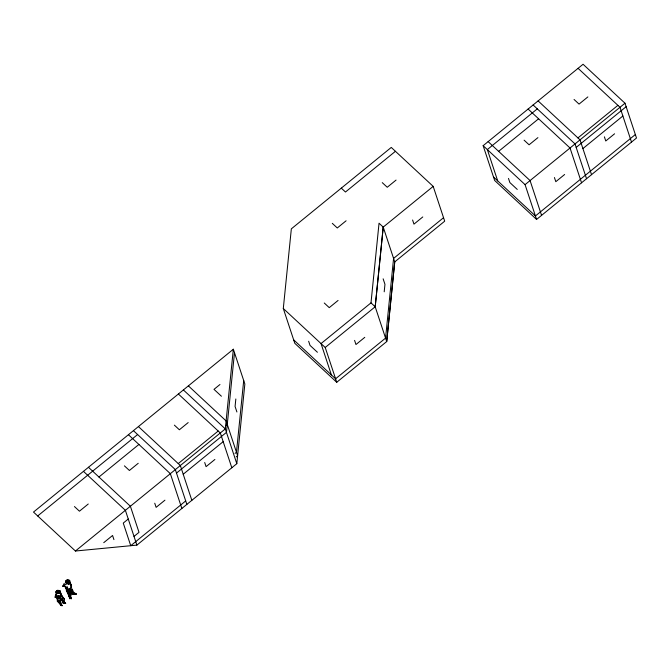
<?xml version="1.0" encoding="UTF-8"?>
<svg xmlns="http://www.w3.org/2000/svg" width="670" height="670" viewBox="0 0 670 670"><rect width="100%" height="100%" fill="white"/><g stroke="black" fill="none" stroke-linecap="round" stroke-linejoin="round"><path stroke-width="1" d="M60.233 600.672L62.042 605.739L60.752 605.278L60.057 602.137L59.127 601.208L58.257 601.024L57.427 601.727L56.992 597.883L55.535 594.901L56.942 593.084L56.515 590.672L58.005 590.186L59.22 591.216L59.136 593.578L55.953 592.783L56.272 591.342L56.69 591.694M66.422 580.513L68.248 579.776L69.688 580.354L71.405 586.082L71.229 587.138L68.641 589.809L68.625 591.953L69.864 593.327L68.399 594.215L69.956 598.88L65.911 588.327M71.179 593.871L71.221 590.697L70.358 589.131L72.854 590.278L73.03 594.114L71.179 593.871L70.476 589.692M58.282 593.176L59.136 593.578L59.22 591.216L57.771 590.739M72.075 589.759L70.124 582.498M69.538 582.406L69.462 580.915L67.779 580.329L65.786 581.116L65.601 582.632L67.653 583.578L69.538 582.406L67.653 583.578L65.601 582.632M60.652 594.181L60.928 596.442L60.015 597.933L58.717 595.722L56.473 595.999L55.091 597.213L56.984 597.397L55.727 596.35L55.535 594.901L56.992 597.883L55.091 597.213L55.535 594.901L56.942 593.084L55.895 597.598L58.24 597.74L60.928 596.442L61.799 595.605L61.121 594.089L60.652 594.181L64.496 599.114L64.287 601.945L65.643 603.528L64.287 601.945L63.642 602.883L65.643 603.528L63.039 603.034L62.427 599.097L63.039 603.034L64.613 602.941L63.047 602.137L62.235 600.119M68.734 596.292L70.492 596.2L70.869 595.236L70.157 594.801L71.372 598.871L70.492 596.2L68.399 594.215L66.807 590.412L68.122 589.064L64.588 586.158L64.697 585.027L67.034 583.779L68.457 584.098L69.605 583.562L68.734 581.225L67.142 580.915M63.047 602.137L63.206 600.571M233.344 349.229L225.304 428.901L236.811 463.69L136.889 545.112L75.425 551.025L33.5 512.064L233.344 349.229L244.852 384.019L236.811 463.69M234.492 352.705L226.46 432.376L176.495 473.087M235.832 398.985L235.078 406.464L236.904 411.975M243.704 380.543L236.468 452.25L235.036 453.414M283.301 308.518L291.341 228.847L391.263 147.425L433.189 186.386L444.696 221.184L394.731 261.895L386.699 341.566L336.734 382.277L294.808 343.316L283.301 308.518L325.226 347.479L336.759 382.294M331.39 374.899L321.039 343.584L370.996 302.873L379.036 223.202L383.223 227.097L394.731 261.895L386.716 341.591L375.192 306.768L383.223 227.097L433.189 186.386M383.223 227.097L375.208 306.793L370.996 302.873M384.203 291.81L384.957 284.331L383.139 278.821M335.586 378.793L385.568 338.107L393.583 258.419L443.54 217.708M57.427 601.727L58.24 597.74L56.657 596.811L58.717 595.722M56.648 597.715L56.866 596.878M59.22 591.216L57.243 593.302L56.171 591.744L56.515 590.672M65.476 581.845L66.338 580.605L67.779 580.329L68.993 580.429L69.605 581.317M69.605 583.562L68.625 584.583L68.985 582.096M66.405 582.599L66.029 580.923L67.059 579.952L68.541 580.831L68.918 582.062L68.022 582.892L66.405 582.599L66.623 580.974M64.278 583.302L62.771 586.216L64.873 586.401M69.864 593.327L69.362 590.195L68.625 591.953L70.501 589.315L71.874 589.809L73.03 594.114L76.372 594.064L72.494 591.635L73.248 592.992L76.372 594.064L70.995 593.57M59.228 596.593L61.121 594.089L60.024 590.756L59.06 591.158M58.943 601.928L57.737 599.885L58.943 601.928L61.037 600.756L62.997 597.983L60.928 596.442M73.248 592.992L73.658 592.565M56.171 591.744L57.126 590.764L59.136 593.578M59.127 601.208L61.74 599.977L59.127 601.208L60.752 605.278L58.399 602.238L58.257 601.024M395.434 151.303L345.469 192.014L341.281 188.119M346.097 220.79L337.286 227.976L332.295 223.336M396.062 180.079L387.243 187.265L382.26 182.634M483.145 145.683L583.068 64.261L624.993 103.222L636.5 138.02L536.578 219.442L494.653 180.473L483.145 145.683L525.071 184.644L536.578 219.442M37.696 515.959L137.618 434.537M537.298 108.867L487.341 149.577L497.693 180.892M98.934 477.023L138.908 444.453M498.622 151.353L538.596 118.783M422.778 216.954L413.959 224.14L412.594 220.003M219.953 384.513L214.006 389.354L221.41 396.23M88.256 504.007L79.445 511.193L74.454 506.554M138.221 463.297L129.402 470.482L124.419 465.851M188.178 422.586L179.367 429.772L174.376 425.14M338.065 300.462L329.246 307.647L324.263 303.007M537.909 137.626L529.091 144.804L524.107 140.172M587.866 96.916L579.048 104.101L574.064 99.462M178.245 463.59L218.211 431.019M577.934 137.911L617.899 105.349M225.832 425.576L227.264 424.411M75.425 551.025L225.304 428.901L183.379 389.932M325.226 347.479L375.192 306.768M525.071 184.644L624.993 103.222M576.183 147.417L626.14 106.706M128.263 519.016L123.263 523.086L130.742 545.707L185.699 500.925M183.22 474.234L223.185 441.664M582.908 148.564L622.874 115.994M103.749 542.667L112.568 535.481L113.933 539.626M164.937 500.172L156.118 507.357L154.753 503.22M214.894 459.469L206.075 466.647L204.71 462.509M364.781 337.337L355.963 344.522L354.589 340.385M564.626 174.502L555.807 181.687L554.433 177.55M614.583 133.791L605.764 140.976L604.399 136.839M134.017 536.41L139.008 532.34L130.382 506.244L88.457 467.283M236.192 456.89L237.616 455.726L226.108 420.928L188.379 385.861M635.353 134.544L535.431 215.958L493.505 176.997M58.885 591.644L60.024 590.756M68.399 594.215L70.157 592.908L69.487 591.275M68.641 589.809L70.023 588.796M64.697 585.027L62.771 586.216L64.588 586.158M68.625 582.699L66.565 582.766L66.23 581.585L66.556 582.138M60.158 593.218L60.627 593.101M68.608 583.336L66.204 583.235M60.509 591.836L58.315 592.079L59.278 592.104M67.318 580.429L69.462 580.915M58.24 597.74L60.015 597.933M66.029 580.923L68.918 582.062M68.541 580.831L67.059 579.952L68.022 582.892M65.518 588.327L65.241 586.686L65.643 586.945M64.496 599.114L62.997 597.983L61.23 598.771L63.282 599.7L63.642 602.883M578.076 68.332L619.993 107.292L631.5 142.09M538.102 100.902L580.027 139.863L591.535 174.661M533.111 104.972L575.028 143.933L586.543 178.731M528.111 109.042L570.036 148.003L581.543 182.801M488.145 141.613L530.07 180.573L541.578 215.372M517.265 189.434L509.862 182.558L508.496 178.421M317.421 352.269L310.017 345.393L308.652 341.256M293.661 339.832L335.603 378.818M178.388 394.01L220.313 432.971L231.82 467.769M138.414 426.572L180.339 465.533L191.846 500.331M133.422 430.643L175.347 469.603L186.855 504.401M128.422 434.713L170.347 473.682L181.855 508.471M83.457 471.353L125.382 510.314L136.889 545.112M60.736 604.323L62.042 605.739L60.325 603.503L60.752 605.278M55.953 592.783L56.623 593.587L56.272 591.342M66.28 590.572L67.31 592.406M61.154 594.122L61.799 595.605M66.95 586.351L68.122 589.064M65.241 586.686L66.807 590.412M71.598 586.267L70.953 584.717L71.229 587.138M61.037 600.756L59.705 597.213L60.158 600.957M68.457 584.098L68.625 584.583M70.869 595.236L70.157 592.908L70.492 596.2L70.157 594.801M60.04 600.337L60.057 602.137"/></g></svg>
